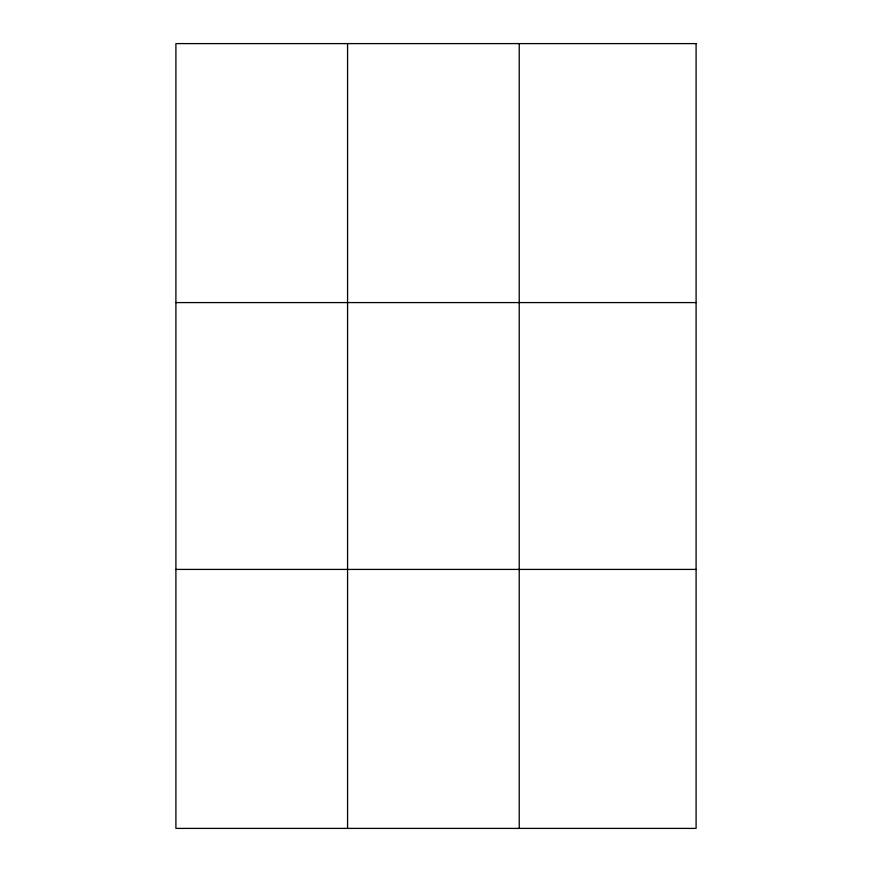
<?xml version="1.0" encoding="UTF-8"?>
<svg xmlns="http://www.w3.org/2000/svg" width="872" height="872" viewBox="0 0 872 872"><rect width="100%" height="100%" fill="white"/><g stroke="black" fill="none" stroke-linecap="round" stroke-linejoin="round"><path stroke-width="1.31" d="M347.568 43.6L347.568 828.4M519.232 43.6L519.232 828.4M175.904 302.584L696.096 302.584M175.904 569.416L696.096 569.416M696.096 43.6L696.096 828.4L175.904 828.4L175.904 43.6L696.096 43.6"/></g></svg>
